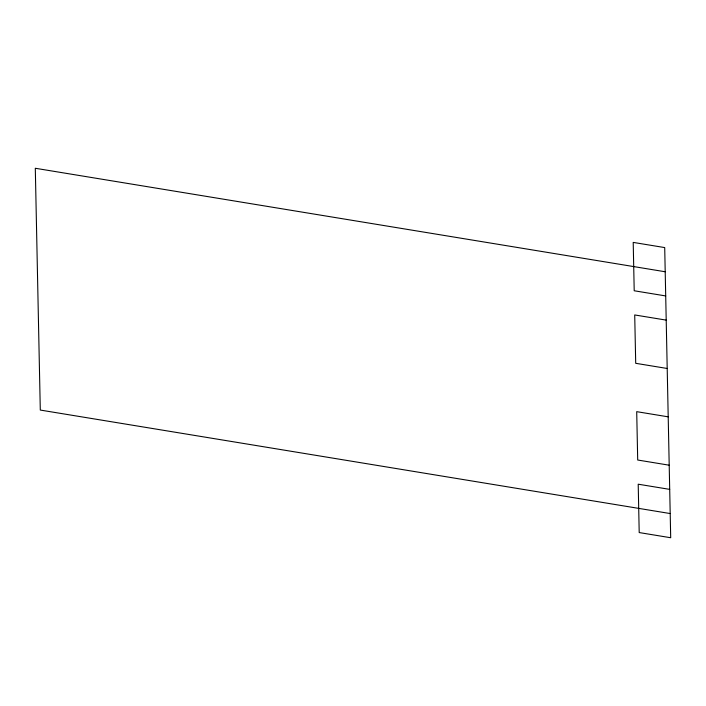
<?xml version="1.0" encoding="UTF-8"?>
<svg xmlns="http://www.w3.org/2000/svg" width="706" height="706" viewBox="0 0 706 706"><rect width="100%" height="100%" fill="white"/><g stroke="black" fill="none" stroke-linecap="round" stroke-linejoin="round"><path stroke-width="1.06" d="M665.202 271.757L35.3 168.266L40.295 410.062L670.197 513.553M665.705 295.938L634.209 290.766L633.211 242.405L664.708 247.577L670.7 537.734L639.204 532.562L638.206 484.201L669.703 489.373M666.199 320.118L634.712 314.947L635.709 363.308L667.205 368.479M668.203 416.84L636.706 411.66L637.703 460.021L669.2 465.201"/></g></svg>
